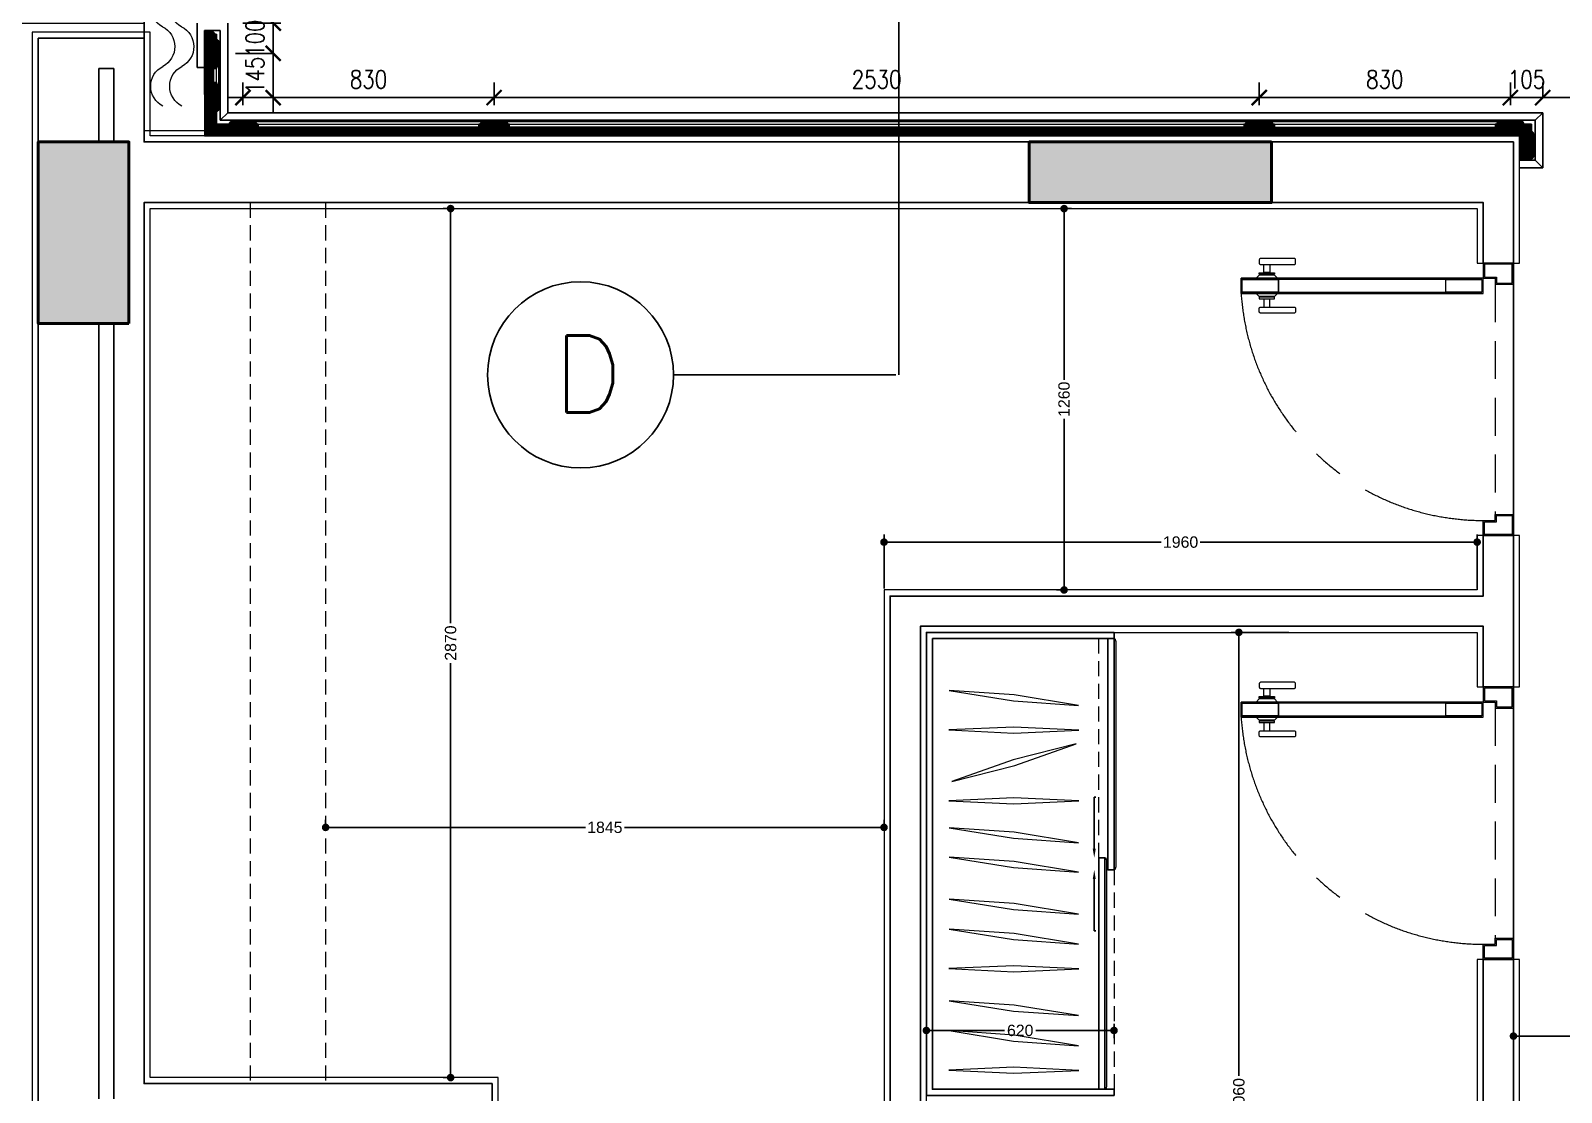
# Model space of a CAD drawing. Header units: inches. Extents: x -20583 to 399182, y -24453 to 525552.
# Drawn here: x 49514 to 54573, y 3211 to 6717 of the extents above; entities that cross this region are included whole.
import ezdxf
from ezdxf import colors
from ezdxf.entities.mleader import LeaderData, LeaderLine
from ezdxf.math import Vec2, Vec3

# ---------------------------------------------------------------- set-up
doc = ezdxf.new("R2010")
doc.units = ezdxf.units.IN
doc.header["$LTSCALE"] = 1000
doc.header["$MEASUREMENT"] = 0
doc.header["$PDMODE"] = 35
for name, pattern in [('ACAD_ISO04W100', [30, 24, -3, 0, -3]), ('CENTER', [2, 1.25, -0.25, 0.25, -0.25]), ('HIDDEN', [0.375, 0.25, -0.125]), ('HIDDEN2', [0.1875, 0.125, -0.0625])]:
    doc.linetypes.add(name, pattern=pattern)
for name, color, linetype in [('8', 8, 'Continuous'), ('A-DIM', 9, 'Continuous'), ('A-WALL', 7, 'Continuous'), ('Layer1', 1, 'Continuous'), ('WOOD 01', 34, 'Continuous')]:
    doc.layers.add(name, color=color, linetype=linetype)
for name, color, linetype, lineweight in [('A-DOOR', 134, 'Continuous', 18), ('A-WALL-TILE', 8, 'Continuous', 9), ('Built-in', 253, 'HIDDEN', 0), ('CQ Furniture', 190, 'Continuous', 0), ('Glass-Mirror', 4, 'Continuous', 0), ('Sanitaire', 253, 'Continuous', 0), ('Wood treillis', 111, 'Continuous', 0), ('WOOD-HID', 8, 'HIDDEN', 18), ('XREF-V2-GF_COLS$0$A-COLS', 5, 'Continuous', 40), ('XREF-V2-GF_COLS$0$A-COLS-PATT', 252, 'Continuous', 20)]:
    doc.layers.add(name, color=color, linetype=linetype, lineweight=lineweight)
doc.layers.add('Stone-GRG', color=7, linetype='Continuous', lineweight=0, true_color=0xfff2cc)
doc.styles.get("Standard").update_dxf_attribs({"font": 'arial.ttf'})
doc.styles.add('STYL-CONCEPT', font='romans.shx')
doc.styles.add('ZZ-Dim All', font='romans.shx', dxfattribs={"width": 0.8})
doc.dimstyles.new('chester 25', dxfattribs={"dimscale": 0.25, "dimtxt": 150, "dimasz": 100, "dimexe": 100, "dimexo": 20, "dimgap": 40, "dimtad": 0, "dimdec": 0, "dimzin": 0, "dimdsep": 46, "dimtxsty": 'Standard', "dimblk": 'DOT', "dimcen": 100, "dimclrd": 1, "dimclre": 1, "dimclrt": 3, "dimadec": 0, "dimazin": 0, "dimtfac": 1, "dimtdec": 0, "dimtofl": 0, "dimtmove": 0, "dimatfit": 3, "dimfxl": 1, "dimtolj": 1, "dimtzin": 0, "dimlwd": -1, "dimarcsym": 0})
doc.dimstyles.new('DIM-100', dxfattribs={"dimscale": 50, "dimtxt": 1.25, "dimasz": 1, "dimexe": 1, "dimexo": 1, "dimgap": 0.6, "dimtad": 1, "dimdec": 0, "dimrnd": 5, "dimdsep": 46, "dimtxsty": 'ZZ-Dim All', "dimblk1": 'ARCHTICK', "dimblk2": 'ARCHTICK', "dimsah": 1, "dimcen": 1, "dimdle": 1, "dimclrd": 256, "dimclre": 8, "dimclrt": 256, "dimazin": 2, "dimtfac": 1, "dimtdec": 0, "dimtix": 1, "dimtmove": 2, "dimatfit": 2, "dimfxl": 0.1, "dimtolj": 1, "dimtzin": 0, "dimlwd": -1, "dimlwe": -1, "dimarcsym": 0})
pattern_1 = [(45, (46791.7163, 0), (-1.76776695, 1.76776695), [])]

# ---------------------------------------------------------------- blocks, each defined once
blk = doc.blocks.new('*U120')
for p, q in [((350, 1000), (350, 200)), ((400, 1000), (350, 1000)), ((350, 1000), (400, 1000)), ((354, 996), (354, 204)), ((354, 996), (396, 996)), ((396, 204), (396, 996)), ((400, 200), (400, 1000)), ((400, 1000), (400, 1000)), ((354, 876), (396, 876)), ((350, 200), (400, 200))]:
    blk.add_line(p, q)
at = {"color": 253, "linetype": 'HIDDEN2'}
for p, q in [((380, 160), (-380, 160)), ((-380, 100), (380, 100))]:
    blk.add_line(p, q, dxfattribs=at)
at = {"flags": 128}
for points in [[(396, 876), (354, 876), (354, 996), (396, 996)], [(396, 204), (354, 204), (354, 324), (396, 324)]]:
    blk.add_lwpolyline(points, close=True, dxfattribs=at)
for points in [[(305, 936), (305, 824, -0.414214), (301, 820), (289, 820, -0.414214), (285, 824), (285, 936, -0.414214), (289, 940), (301, 940, -0.414214)], [(445, 936), (445, 824, 0.414214), (449, 820), (461, 820, 0.414214), (465, 824), (465, 936, 0.414214), (461, 940), (449, 940, 0.414214)]]:
    blk.add_lwpolyline(points, format="xyb", close=True)
for points in [[(330.7, 925), (305, 925), (305, 905), (330.7, 905)], [(337, 940), (332, 940), (332, 890), (337, 890)], [(350, 950), (350, 880), (340, 890), (340, 940)], [(400, 950), (400, 880), (410, 890), (410, 940)], [(413, 940), (418, 940), (418, 890), (413, 890)], [(419.3, 925), (445, 925), (445, 905), (419.3, 905)], [(-450, 200), (-400, 200), (-400, 160), (-380, 160), (-380, 100), (-450, 100)], [(-446, 196), (-404, 196), (-404, 156), (-384, 156), (-384, 104), (-446, 104)], [(450, 200), (400, 200), (400, 160), (380, 160), (380, 100), (450, 100)], [(446, 196), (404, 196), (404, 156), (384, 156), (384, 104), (446, 104)]]:
    blk.add_lwpolyline(points, close=True)
at = {"linetype": 'CENTER', "ltscale": 0.4}
blk.add_arc((402.3, 199.4), 802.3, 93.7386, 179.9566, dxfattribs=at)
blk = doc.blocks.new('_Dot')
at = {"color": 0, "linetype": 'ByBlock', "lineweight": -2}
blk.add_line((-0.5, 0), (-1, 0), dxfattribs=at)
at = {"color": 0, "linetype": 'ByBlock', "const_width": 0.5}
blk.add_lwpolyline([(-0.25, 0, 1), (0.25, 0, 1)], format="xyb", close=True, dxfattribs=at)
blk = doc.blocks.new('*D410')
at = {"layer": '8', "color": 1, "lineweight": -2, "transparency": 16777216}
for p, q in [((53672.5, 4729.9), (53482, 4729.9)), ((53672.5, 1669.5), (53482, 1669.5))]:
    blk.add_line(p, q, dxfattribs=at)
at = {"layer": '8', "color": 1, "transparency": 16777216}
for p, q in [((53507, 4704.9), (53507, 3265.6)), ((53507, 1694.5), (53507, 3133.8))]:
    blk.add_line(p, q, dxfattribs=at)
at = {"layer": 'Defpoints', "color": 0, "transparency": 16777216}
for p in [(53507, 4729.9), (53677.5, 4729.9, 0), (53677.5, 1669.5, 0)]:
    blk.add_point(p, dxfattribs=at)
at = {"layer": '8', "color": 1, "transparency": 16777216, "xscale": 25, "yscale": 25, "zscale": 25}
for p, rotation in [((53507, 4729.9), 90), ((53507, 1669.5), 270)]:
    blk.add_blockref('_Dot', p, dxfattribs=dict(at, rotation=rotation))
at = {"layer": '8', "color": 3, "transparency": 16777216, "insert": (53507, 3199.7), "char_height": 37.5, "attachment_point": 5, "rotation": 90}
blk.add_mtext('\\A1;3060', dxfattribs=at)
blk = doc.blocks.new('*D411')
at = {"layer": '8', "color": 1, "lineweight": -2, "transparency": 16777216}
for p, q in [((52934.4, 6129.5), (52954.4, 6129.5)), ((52924.4, 4869.9), (52904.4, 4869.9))]:
    blk.add_line(p, q, dxfattribs=at)
at = {"layer": '8', "color": 1, "transparency": 16777216}
for p, q in [((52929.4, 6104.5), (52929.4, 5563.9)), ((52929.4, 4894.9), (52929.4, 5435.5))]:
    blk.add_line(p, q, dxfattribs=at)
at = {"layer": 'Defpoints', "color": 0, "transparency": 16777216}
for p in [(52929.4, 6129.5, 0), (52929.4, 6129.5), (52929.4, 4869.9, 0)]:
    blk.add_point(p, dxfattribs=at)
at = {"layer": '8', "color": 1, "transparency": 16777216, "xscale": 25, "yscale": 25, "zscale": 25}
for p, rotation in [((52929.4, 6129.5), 90), ((52929.4, 4869.9), 270)]:
    blk.add_blockref('_Dot', p, dxfattribs=dict(at, rotation=rotation))
at = {"layer": '8', "color": 3, "transparency": 16777216, "insert": (52929.4, 5499.7), "char_height": 37.5, "attachment_point": 5, "rotation": 90}
blk.add_mtext('\\A1;1260', dxfattribs=at)
blk = doc.blocks.new('*D412')
at = {"layer": '8', "color": 1, "lineweight": -2, "transparency": 16777216}
for p, q in [((50489.3, 4090.8), (50489.3, 4110.8)), ((52334.4, 4090.8), (52334.4, 4110.8))]:
    blk.add_line(p, q, dxfattribs=at)
at = {"layer": '8', "color": 1, "transparency": 16777216}
for p, q in [((50514.3, 4085.8), (51347.5, 4085.8)), ((52309.4, 4085.8), (51476.3, 4085.8))]:
    blk.add_line(p, q, dxfattribs=at)
at = {"layer": 'Defpoints', "color": 0, "transparency": 16777216}
for p in [(50489.3, 4085.8, 0), (50489.3, 4085.8), (52334.4, 4085.8, 0)]:
    blk.add_point(p, dxfattribs=at)
at = {"layer": '8', "color": 1, "transparency": 16777216, "xscale": 25, "yscale": 25, "zscale": 25, "rotation": 180}
blk.add_blockref('_Dot', (50489.3, 4085.8), dxfattribs=at)
at = {"layer": '8', "color": 1, "transparency": 16777216, "xscale": 25, "yscale": 25, "zscale": 25}
blk.add_blockref('_Dot', (52334.4, 4085.8), dxfattribs=at)
at = {"layer": '8', "color": 3, "transparency": 16777216, "insert": (51411.9, 4085.8), "char_height": 37.5, "attachment_point": 5}
blk.add_mtext('\\A1;1845', dxfattribs=at)
blk = doc.blocks.new('*D413')
at = {"layer": '8', "color": 1, "lineweight": -2, "transparency": 16777216}
for p, q in [((50897.3, 6129.5), (50877.3, 6129.5)), ((50897.3, 3259.5), (50877.3, 3259.5))]:
    blk.add_line(p, q, dxfattribs=at)
at = {"layer": '8', "color": 1, "transparency": 16777216}
for p, q in [((50902.3, 6104.5), (50902.3, 4760.8)), ((50902.3, 3284.5), (50902.3, 4628.3))]:
    blk.add_line(p, q, dxfattribs=at)
at = {"layer": 'Defpoints', "color": 0, "transparency": 16777216}
for p in [(50902.3, 6129.5, 0), (50902.3, 6129.5), (50902.3, 3259.5, 0)]:
    blk.add_point(p, dxfattribs=at)
at = {"layer": '8', "color": 1, "transparency": 16777216, "xscale": 25, "yscale": 25, "zscale": 25}
for p, rotation in [((50902.3, 6129.5), 90), ((50902.3, 3259.5), 270)]:
    blk.add_blockref('_Dot', p, dxfattribs=dict(at, rotation=rotation))
at = {"layer": '8', "color": 3, "transparency": 16777216, "insert": (50902.3, 4694.5), "char_height": 37.5, "attachment_point": 5, "rotation": 90}
blk.add_mtext('\\A1;2870', dxfattribs=at)
blk = doc.blocks.new('*D414')
at = {"layer": '8', "color": 1, "lineweight": -2, "transparency": 16777216}
for p, q in [((52334.4, 4874.9), (52334.4, 5052.9)), ((54294.4, 4874.9), (54294.4, 5052.9))]:
    blk.add_line(p, q, dxfattribs=at)
at = {"layer": '8', "color": 1, "transparency": 16777216}
for p, q in [((52359.4, 5027.9), (53250.3, 5027.9)), ((54269.4, 5027.9), (53378.6, 5027.9))]:
    blk.add_line(p, q, dxfattribs=at)
at = {"layer": 'Defpoints', "color": 0, "transparency": 16777216}
for p in [(54294.4, 5027.9), (52334.4, 4869.9, 0), (54294.4, 4869.9, 0)]:
    blk.add_point(p, dxfattribs=at)
at = {"layer": '8', "color": 1, "transparency": 16777216, "xscale": 25, "yscale": 25, "zscale": 25, "rotation": 180}
blk.add_blockref('_Dot', (52334.4, 5027.9), dxfattribs=at)
at = {"layer": '8', "color": 1, "transparency": 16777216, "xscale": 25, "yscale": 25, "zscale": 25}
blk.add_blockref('_Dot', (54294.4, 5027.9), dxfattribs=at)
at = {"layer": '8', "color": 3, "transparency": 16777216, "insert": (53314.4, 5027.9), "char_height": 37.5, "attachment_point": 5}
blk.add_mtext('\\A1;1960', dxfattribs=at)
blk = doc.blocks.new('*D400')
at = {"layer": '8', "color": 1, "lineweight": -2, "transparency": 16777216}
for p, q in [((54414.4, 3401.3), (54414.4, 3421.4)), ((56414.3, 3401.4), (56414.3, 3421.4))]:
    blk.add_line(p, q, dxfattribs=at)
at = {"layer": '8', "color": 1, "transparency": 16777216}
for p, q in [((54439.4, 3396.4), (55348.1, 3396.4)), ((56389.3, 3396.4), (55480.6, 3396.4))]:
    blk.add_line(p, q, dxfattribs=at)
at = {"layer": 'Defpoints', "color": 0, "transparency": 16777216}
for p in [(54414.4, 3396.3, 0), (56414.3, 3396.4, 0), (56414.3, 3396.4)]:
    blk.add_point(p, dxfattribs=at)
at = {"layer": '8', "color": 1, "transparency": 16777216, "xscale": 25, "yscale": 25, "zscale": 25, "rotation": 180}
blk.add_blockref('_Dot', (54414.4, 3396.4), dxfattribs=at)
at = {"layer": '8', "color": 1, "transparency": 16777216, "xscale": 25, "yscale": 25, "zscale": 25}
blk.add_blockref('_Dot', (56414.3, 3396.4), dxfattribs=at)
at = {"layer": '8', "color": 3, "transparency": 16777216, "insert": (55414.4, 3396.4), "char_height": 37.5, "attachment_point": 5}
blk.add_mtext('\\A1;2000', dxfattribs=at)
blk = doc.blocks.new('*D416')
at = {"layer": '8', "color": 1, "lineweight": -2, "transparency": 16777216}
for p, q in [((52474.4, 3437.4), (52474.4, 3390.1)), ((53094.4, 3437.4), (53094.4, 3390.1))]:
    blk.add_line(p, q, dxfattribs=at)
at = {"layer": '8', "color": 1, "transparency": 16777216}
for p, q in [((52499.4, 3415.1), (52732.9, 3415.1)), ((53069.4, 3415.1), (52835.9, 3415.1))]:
    blk.add_line(p, q, dxfattribs=at)
at = {"layer": 'Defpoints', "color": 0, "transparency": 16777216}
for p in [(52474.4, 3442.4, 0), (53094.4, 3442.4, 0), (53094.4, 3415.1)]:
    blk.add_point(p, dxfattribs=at)
at = {"layer": '8', "color": 1, "transparency": 16777216, "xscale": 25, "yscale": 25, "zscale": 25, "rotation": 180}
blk.add_blockref('_Dot', (52474.4, 3415.1), dxfattribs=at)
at = {"layer": '8', "color": 1, "transparency": 16777216, "xscale": 25, "yscale": 25, "zscale": 25}
blk.add_blockref('_Dot', (53094.4, 3415.1), dxfattribs=at)
at = {"layer": '8', "color": 3, "transparency": 16777216, "insert": (52784.4, 3415.1), "char_height": 37.5, "attachment_point": 5}
blk.add_mtext('\\A1;620', dxfattribs=at)
blk = doc.blocks.new('A$Cb2b8bae5')
at = {"layer": 'Sanitaire', "color": 1}
for centre, start, end in [((9.1, 589.8), 296.5605, 62.8404), ((72, 589.8), 296.5605, 62.8404), ((74.8, 458.4), 116.5605, 242.8404), ((137.7, 458.4), 116.5605, 242.8404), ((7.8, 327.7), 296.5605, 62.8404), ((70.7, 327.7), 296.5605, 62.8404), ((73.4, 196.4), 116.5605, 242.8404), ((136.3, 196.4), 116.5605, 242.8404), ((6.4, 65.7), 296.5605, 62.8404), ((69.3, 65.7), 296.5605, 62.8404)]:
    blk.add_arc(centre, 73.4, start, end, dxfattribs=at)
blk = doc.blocks.new('A$Caa2408ac')
at = {"layer": 'Wood treillis', "color": 0, "lineweight": -2}
for p, q in [((87.5, 163.6), (12.5, 163.6)), ((12.5, 163.6), (12.5, 158.6)), ((87.5, 158.6), (87.5, 163.6)), ((5, 151.1), (0, 151.1)), ((0, 151.1), (0, 141.1)), ((0, 141.1), (40, 141.1)), ((40, 141.1), (40, 111.9)), ((40, 111.9), (80.1, 111.9)), ((80.1, 71.8), (80.1, 111.9)), ((100, 151.1), (95, 151.1)), ((119.3, 151.1), (100, 151.1)), ((100, 151.1), (100, 151.1)), ((119.3, 151.1), (119.3, 131.8)), ((119.3, 131.8), (119.3, 131.8)), ((119.3, 131.8), (119.3, 126.8)), ((126.8, 119.3), (131.8, 119.3)), ((131.8, 119.3), (131.8, 44.3)), ((109.3, 71.8), (80.1, 71.8)), ((109.3, 31.8), (109.3, 71.8)), ((119.3, 31.8), (109.3, 31.8)), ((119.3, 36.8), (119.3, 31.8)), ((131.8, 44.3), (126.8, 44.3))]:
    blk.add_line(p, q, dxfattribs=at)
for centre, start, end in [((12.5, 151.1), 90, 180), ((87.5, 151.1), 360, 90), ((119.3, 119.3), 360, 90), ((119.3, 44.3), 270, 0)]:
    blk.add_arc(centre, 7.5, start, end, dxfattribs=at)
blk = doc.blocks.new('_ARCHTICK')
at = {"color": 0, "linetype": 'ByBlock', "const_width": 0.15}
blk.add_lwpolyline([(-0.5, -0.5), (0.5, 0.5)], dxfattribs=at)
blk = doc.blocks.new('*D434')
at = {"layer": 'A-DIM', "color": 8, "linetype": 'HIDDEN2', "transparency": 16777216}
for p, q in [((54511.1, 6496.2), (54511.1, 6546.1)), ((56317.7, 6496.2), (56317.7, 6546.1))]:
    blk.add_line(p, q, dxfattribs=at)
at = {"layer": 'A-DIM', "transparency": 16777216}
blk.add_line((56367.7, 6496.1), (54461.1, 6496.1), dxfattribs=at)
at = {"layer": 'Defpoints', "color": 0, "transparency": 16777216}
for p in [(54511.1, 6496.1), (54511.1, 6446.2), (56317.7, 6446.2)]:
    blk.add_point(p, dxfattribs=at)
at = {"layer": 'A-DIM', "transparency": 16777216, "xscale": 50, "yscale": 50, "zscale": 50, "rotation": 180}
blk.add_blockref('_ARCHTICK', (54511.1, 6496.1), dxfattribs=at)
at = {"layer": 'A-DIM', "transparency": 16777216, "xscale": 50, "yscale": 50, "zscale": 50}
blk.add_blockref('_ARCHTICK', (56317.7, 6496.1), dxfattribs=at)
at = {"layer": 'A-DIM', "color": 3, "transparency": 16777216, "insert": (55414.4, 6556.1), "char_height": 60, "attachment_point": 5, "style": 'ZZ-Dim All'}
blk.add_mtext('\\A1;1805', dxfattribs=at)
blk = doc.blocks.new('*D435')
at = {"layer": 'A-DIM', "color": 8, "linetype": 'HIDDEN2', "transparency": 16777216}
for p, q in [((54404.2, 6471.2), (54404.2, 6546.1)), ((54511.1, 6496.2), (54511.1, 6546.1))]:
    blk.add_line(p, q, dxfattribs=at)
at = {"layer": 'A-DIM', "transparency": 16777216}
for p, q in [((54404.2, 6496.1), (54354.2, 6496.1)), ((54511.1, 6496.1), (54404.2, 6496.1)), ((54511.1, 6496.1), (54561.1, 6496.1))]:
    blk.add_line(p, q, dxfattribs=at)
at = {"layer": 'Defpoints', "color": 0, "transparency": 16777216}
for p in [(54404.2, 6496.1), (54511.1, 6446.2), (54404.2, 6421.2)]:
    blk.add_point(p, dxfattribs=at)
at = {"layer": 'A-DIM', "transparency": 16777216, "xscale": 50, "yscale": 50, "zscale": 50}
blk.add_blockref('_ARCHTICK', (54404.2, 6496.1), dxfattribs=at)
at = {"layer": 'A-DIM', "transparency": 16777216, "xscale": 50, "yscale": 50, "zscale": 50, "rotation": 180}
blk.add_blockref('_ARCHTICK', (54511.1, 6496.1), dxfattribs=at)
at = {"layer": 'A-DIM', "color": 3, "transparency": 16777216, "insert": (54457.7, 6556.1), "char_height": 60, "attachment_point": 5, "style": 'ZZ-Dim All'}
blk.add_mtext('\\A1;105', dxfattribs=at)
blk = doc.blocks.new('*D436')
at = {"layer": 'A-DIM', "color": 8, "linetype": 'HIDDEN2', "transparency": 16777216}
for p, q in [((53574.2, 6471.2), (53574.2, 6546.1)), ((54404.2, 6471.2), (54404.2, 6546.1))]:
    blk.add_line(p, q, dxfattribs=at)
at = {"layer": 'A-DIM', "transparency": 16777216}
blk.add_line((54454.2, 6496.1), (53524.2, 6496.1), dxfattribs=at)
at = {"layer": 'Defpoints', "color": 0, "transparency": 16777216}
for p in [(53574.2, 6496.1), (53574.2, 6421.2, 0), (54404.2, 6421.2)]:
    blk.add_point(p, dxfattribs=at)
at = {"layer": 'A-DIM', "transparency": 16777216, "xscale": 50, "yscale": 50, "zscale": 50, "rotation": 180}
blk.add_blockref('_ARCHTICK', (53574.2, 6496.1), dxfattribs=at)
at = {"layer": 'A-DIM', "transparency": 16777216, "xscale": 50, "yscale": 50, "zscale": 50}
blk.add_blockref('_ARCHTICK', (54404.2, 6496.1), dxfattribs=at)
at = {"layer": 'A-DIM', "color": 3, "transparency": 16777216, "insert": (53989.2, 6556.1), "char_height": 60, "attachment_point": 5, "style": 'ZZ-Dim All'}
blk.add_mtext('\\A1;830', dxfattribs=at)
blk = doc.blocks.new('*D437')
at = {"layer": 'A-DIM', "color": 8, "linetype": 'HIDDEN2', "transparency": 16777216}
for p, q in [((51045.9, 6471.2), (51045.9, 6546.1)), ((53574.2, 6471.2), (53574.2, 6546.1))]:
    blk.add_line(p, q, dxfattribs=at)
at = {"layer": 'A-DIM', "transparency": 16777216}
blk.add_line((53624.2, 6496.1), (50995.9, 6496.1), dxfattribs=at)
at = {"layer": 'Defpoints', "color": 0, "transparency": 16777216}
for p in [(51045.9, 6496.1), (51045.9, 6421.2), (53574.2, 6421.2, 0)]:
    blk.add_point(p, dxfattribs=at)
at = {"layer": 'A-DIM', "transparency": 16777216, "xscale": 50, "yscale": 50, "zscale": 50, "rotation": 180}
blk.add_blockref('_ARCHTICK', (51045.9, 6496.1), dxfattribs=at)
at = {"layer": 'A-DIM', "transparency": 16777216, "xscale": 50, "yscale": 50, "zscale": 50}
blk.add_blockref('_ARCHTICK', (53574.2, 6496.1), dxfattribs=at)
at = {"layer": 'A-DIM', "color": 3, "transparency": 16777216, "insert": (52310.1, 6556.1), "char_height": 60, "attachment_point": 5, "style": 'ZZ-Dim All'}
blk.add_mtext('\\A1;2530', dxfattribs=at)
blk = doc.blocks.new('*D438')
at = {"layer": 'A-DIM', "color": 8, "linetype": 'HIDDEN2', "transparency": 16777216}
for p, q in [((50215.9, 6471.2), (50215.9, 6546.1)), ((51045.9, 6471.2), (51045.9, 6546.1))]:
    blk.add_line(p, q, dxfattribs=at)
at = {"layer": 'A-DIM', "transparency": 16777216}
blk.add_line((51095.9, 6496.1), (50165.9, 6496.1), dxfattribs=at)
at = {"layer": 'Defpoints', "color": 0, "transparency": 16777216}
for p in [(50215.9, 6496.1), (50215.9, 6421.2), (51045.9, 6421.2)]:
    blk.add_point(p, dxfattribs=at)
at = {"layer": 'A-DIM', "transparency": 16777216, "xscale": 50, "yscale": 50, "zscale": 50, "rotation": 180}
blk.add_blockref('_ARCHTICK', (50215.9, 6496.1), dxfattribs=at)
at = {"layer": 'A-DIM', "transparency": 16777216, "xscale": 50, "yscale": 50, "zscale": 50}
blk.add_blockref('_ARCHTICK', (51045.9, 6496.1), dxfattribs=at)
at = {"layer": 'A-DIM', "color": 3, "transparency": 16777216, "insert": (50630.9, 6556.1), "char_height": 60, "attachment_point": 5, "style": 'ZZ-Dim All'}
blk.add_mtext('\\A1;830', dxfattribs=at)
blk = doc.blocks.new('*D439')
at = {"layer": 'A-DIM', "transparency": 16777216}
for p, q in [((50315.9, 6642.3), (50315.9, 6692.3)), ((50315.9, 6496), (50315.9, 6642.3)), ((50315.9, 6496), (50315.9, 6446))]:
    blk.add_line(p, q, dxfattribs=at)
at = {"layer": 'A-DIM', "color": 8, "linetype": 'HIDDEN2', "transparency": 16777216}
for p, q in [((50191.1, 6642.3), (50365.9, 6642.3)), ((50191.1, 6496), (50365.9, 6496))]:
    blk.add_line(p, q, dxfattribs=at)
at = {"layer": 'Defpoints', "color": 0, "transparency": 16777216}
for p in [(50141.1, 6642.3, 0), (50315.9, 6642.3), (50141.1, 6496, 0)]:
    blk.add_point(p, dxfattribs=at)
at = {"layer": 'A-DIM', "transparency": 16777216, "xscale": 50, "yscale": 50, "zscale": 50}
for p, rotation in [((50315.9, 6642.3), 270), ((50315.9, 6496), 90)]:
    blk.add_blockref('_ARCHTICK', p, dxfattribs=dict(at, rotation=rotation))
at = {"layer": 'A-DIM', "color": 3, "transparency": 16777216, "insert": (50255.9, 6569.2), "char_height": 60, "attachment_point": 5, "rotation": 90, "style": 'ZZ-Dim All'}
blk.add_mtext('\\A1;145', dxfattribs=at)
blk = doc.blocks.new('*D440')
at = {"layer": 'A-DIM', "transparency": 16777216}
for p, q in [((50315.9, 6742.3), (50315.9, 6792.3)), ((50315.9, 6642.3), (50315.9, 6742.3)), ((50315.9, 6642.3), (50315.9, 6592.3))]:
    blk.add_line(p, q, dxfattribs=at)
at = {"layer": 'A-DIM', "color": 8, "linetype": 'HIDDEN2', "transparency": 16777216}
for p, q in [((50216.1, 6742.3), (50365.9, 6742.3)), ((50191.1, 6642.3), (50365.9, 6642.3))]:
    blk.add_line(p, q, dxfattribs=at)
at = {"layer": 'Defpoints', "color": 0, "transparency": 16777216}
for p in [(50166.1, 6742.3), (50315.9, 6742.3), (50141.1, 6642.3, 0)]:
    blk.add_point(p, dxfattribs=at)
at = {"layer": 'A-DIM', "transparency": 16777216, "xscale": 50, "yscale": 50, "zscale": 50}
for p, rotation in [((50315.9, 6742.3), 270), ((50315.9, 6642.3), 90)]:
    blk.add_blockref('_ARCHTICK', p, dxfattribs=dict(at, rotation=rotation))
at = {"layer": 'A-DIM', "color": 3, "transparency": 16777216, "insert": (50255.9, 6692.3), "char_height": 60, "attachment_point": 5, "rotation": 90, "style": 'ZZ-Dim All'}
blk.add_mtext('\\A1;100', dxfattribs=at)
blk = doc.blocks.new('*D441')
at = {"layer": 'A-DIM', "transparency": 16777216}
blk.add_line((50315.9, 6692.3), (50315.9, 8891.7), dxfattribs=at)
at = {"layer": 'A-DIM', "color": 8, "linetype": 'HIDDEN2', "transparency": 16777216}
for p, q in [((50216.1, 8841.7), (50365.9, 8841.7)), ((50216.1, 6742.3), (50365.9, 6742.3))]:
    blk.add_line(p, q, dxfattribs=at)
at = {"layer": 'Defpoints', "color": 0, "transparency": 16777216}
for p in [(50166.1, 8841.7), (50315.9, 8841.7), (50166.1, 6742.3)]:
    blk.add_point(p, dxfattribs=at)
at = {"layer": 'A-DIM', "transparency": 16777216, "xscale": 50, "yscale": 50, "zscale": 50}
for p, rotation in [((50315.9, 8841.7), 90), ((50315.9, 6742.3), 270)]:
    blk.add_blockref('_ARCHTICK', p, dxfattribs=dict(at, rotation=rotation))
at = {"layer": 'A-DIM', "color": 3, "transparency": 16777216, "insert": (50255.9, 7792), "char_height": 60, "attachment_point": 5, "rotation": 90, "style": 'ZZ-Dim All'}
blk.add_mtext('\\A1;2100', dxfattribs=at)

msp = doc.modelspace()

# ---------------------------------------------------------------- hatches: boundary and pattern name
at = {"layer": 'Stone-GRG'}
h = msp.add_hatch(dxfattribs=at)
h.set_pattern_fill('ANSI31', color=253, scale=20)
h.set_pattern_definition(pattern_1)
h.paths.add_polyline_path([(50141.1, 6679.8), (50136.1, 6679.8, 0.414214), (50128.6, 6687.3), (50128.6, 6692.3), (50128.6, 6704.8), (50123.6, 6704.8, 0.414214), (50116.1, 6712.3), (50116.1, 6717.3), (50089.3, 6717.3), (50089.3, 6636), (50118.6, 6636), (50118.6, 6592.3), (50128.6, 6592.3), (50128.6, 6597.3, 0.414214), (50136.1, 6604.8), (50141.1, 6604.8)])
h.paths.add_polyline_path([(50118.6, 6592.3), (50118.6, 6592.3), (50118.6, 6636), (50089.3, 6636), (50089.3, 6506), (50118.6, 6506)])
h.paths.add_polyline_path([(50128.6, 6446), (50128.6, 6451, 0.414214), (50136.1, 6458.5), (50141.1, 6458.5), (50141.1, 6533.5), (50136.1, 6533.5, 0.414214), (50128.6, 6541), (50128.6, 6546), (50118.6, 6546), (50118.6, 6506), (50089.3, 6506), (50089.4, 6369.5), (50225.9, 6369.5), (50225.9, 6398.7), (50265.9, 6398.7), (50265.9, 6408.7), (50260.9, 6408.7, 0.414214), (50253.4, 6416.2), (50253.4, 6421.2), (50178.4, 6421.2), (50178.4, 6416.2, 0.414214), (50170.9, 6408.7), (50165.9, 6408.7), (50128.6, 6408.7)])
h.paths.add_polyline_path([(51035.9, 6398.7), (50995.9, 6398.7), (50265.9, 6398.7), (50265.9, 6398.7), (50225.9, 6398.7), (50225.9, 6369.5), (51035.9, 6369.5)])
h.paths.add_polyline_path([(51083.4, 6416.2), (51083.4, 6421.2), (51008.4, 6421.2), (51008.4, 6416.2, 0.414214), (51000.9, 6408.7), (50995.9, 6408.7), (50995.9, 6398.7), (51035.9, 6398.7), (51035.9, 6369.5), (51055.9, 6369.5), (51055.9, 6398.7), (51095.9, 6398.7), (51095.9, 6408.7), (51090.9, 6408.7, 0.414214)])
h.paths.add_polyline_path([(53524.2, 6398.7), (51095.9, 6398.7), (51095.9, 6398.7), (51055.9, 6398.7), (51055.9, 6369.5), (53564.2, 6369.5), (53564.2, 6398.7)], flags=16)
h.paths.add_polyline_path([(53611.7, 6416.2), (53611.7, 6421.2), (53574.2, 6421.2), (51008.4, 6421.2), (51008.4, 6416.2, 0.414214), (51000.9, 6408.7), (50995.9, 6408.7), (50995.9, 6398.7), (51035.9, 6398.7), (51035.9, 6369.5), (53584.2, 6369.5), (53584.2, 6398.7), (53624.2, 6398.7), (53624.2, 6408.7), (53619.2, 6408.7, 0.414214)])
h.paths.add_polyline_path([(53564.2, 6398.7), (53564.2, 6369.5), (51055.9, 6369.5), (51055.9, 6398.7)], flags=16)
h.paths.add_polyline_path([(54394.2, 6398.7), (54354.2, 6398.7), (53584.2, 6398.7), (53584.2, 6369.5), (54394.2, 6369.5)])
h.paths.add_polyline_path([(53536.7, 6416.2), (53536.7, 6421.2), (51083.4, 6421.2), (51083.4, 6416.2, -0.414214), (51090.9, 6408.7), (51095.9, 6408.7), (51095.9, 6398.7), (53524.2, 6398.7), (53524.2, 6408.7), (53529.2, 6408.7, -0.414214)])
h.paths.add_polyline_path([(54473.6, 6408.7), (54454.2, 6408.7), (54449.2, 6408.7, 0.414214), (54441.7, 6416.2), (54441.7, 6421.2), (54366.7, 6421.2), (54366.7, 6416.2, 0.414214), (54359.2, 6408.7), (54354.2, 6408.7), (54354.2, 6398.7), (54394.2, 6398.7), (54394.2, 6369.5), (54434.3, 6369.5), (54434.3, 6349.5), (54486.1, 6349.5), (54486.1, 6376.9), (54481.1, 6376.9, 0.414214), (54473.6, 6384.4), (54473.6, 6389.4)])
h.paths.add_polyline_path([(54486.1, 6349.5), (54434.3, 6349.5), (54434.3, 6329.4), (54463.6, 6329.4), (54463.6, 6289.4), (54473.6, 6289.4), (54473.6, 6294.4, 0.414214), (54481.1, 6301.9), (54486.1, 6301.9)])
h = msp.add_hatch(dxfattribs=at)
h.set_pattern_fill('ANSI31', color=253, scale=20)
h.set_pattern_definition(pattern_1)
h.paths.add_polyline_path([(51083.4, 6416.2), (51083.4, 6421.2), (51008.4, 6421.2), (51008.4, 6416.2, 0.414214), (51000.9, 6408.7), (50995.9, 6408.7), (50995.9, 6398.7), (51035.9, 6398.7), (51035.9, 6369.5), (51055.9, 6369.5), (51055.9, 6398.7), (51095.9, 6398.7), (51095.9, 6408.7), (51090.9, 6408.7, 0.414214)])
h = msp.add_hatch(dxfattribs=at)
h.set_pattern_fill('ANSI31', color=253, scale=20)
h.paths.add_polyline_path([(54434.4, 6329.4), (54463.6, 6329.4), (54463.6, 6289.4), (54434.4, 6289.4)])
at = {"layer": 'XREF-V2-GF_COLS$0$A-COLS-PATT'}
for points in [[(49839.3, 5749.5), (49539.3, 5749.5), (49539.3, 6349.5), (49839.3, 6349.5)], [(53614.3, 6349.5), (53614.3, 6149.5), (52814.3, 6149.5), (52814.3, 6349.5)]]:
    msp.add_hatch(color=256, dxfattribs=at).paths.add_polyline_path(points)

# ---------------------------------------------------------------- linework, layer by layer
at = {"layer": '8'}
for p, q in [((50166.1, 6742.3, 0), (50166.1, 6446.2, 0)), ((50089.3, 6717.3, 0), (50141.1, 6717.3, 0)), ((50141.1, 6717.3, 0), (50141.1, 6421.2, 0)), ((50141, 6421.2, 0), (50166, 6446.2, 0)), ((54511.1, 6446.2, 0), (50166.1, 6446.2, 0)), ((54486.1, 6421.2, 0), (54511.1, 6446.2, 0)), ((54511.1, 6446.2, 0), (54511.1, 6264.4, 0)), ((54486.1, 6421.2, 0), (50141.1, 6421.2, 0)), ((54486.1, 6289.4, 0), (54486.1, 6421.2, 0)), ((54434.4, 6289.4, 0), (54486.1, 6289.4, 0)), ((54486.1, 6289.4, 0), (54511.1, 6264.4, 0)), ((54511.1, 6264.4, 0), (54434.4, 6264.4, 0))]:
    msp.add_line(p, q, dxfattribs=at)
at = {"layer": '8', "color": 1}
msp.add_line((52494.5, 6149.5, 0), (52494.6, 6149.5, 0), dxfattribs=at)
at = {"layer": '8', "color": 1, "elevation": 0}
for points in [[(57289.4, 1649.5), (54414.4, 1649.6), (54414.4, 6349.5), (49889.3, 6349.5), (49889.3, 12344.5), (59789.3, 12344.5), (59789.3, 6349.5), (56414.3, 6349.5), (56414.3, 3040.9), (57289.4, 3040.9), (57289.4, 1649.5)], [(54434.3, 6369.5), (50089.3, 6369.5)]]:
    msp.add_lwpolyline(points, dxfattribs=at)
at = {"layer": '8', "elevation": 0}
for points in [[(50064.3, 6742.3), (50064.3, 6595)], [(50064.3, 6595), (50089.3, 6595)]]:
    msp.add_lwpolyline(points, dxfattribs=at)
at = {"layer": 'A-WALL', "color": 1}
for p, q in [((49739.3, 6349.5, 0), (49739.3, 6592, 0)), ((49739.3, 6592, 0), (49789.3, 6592, 0)), ((49789.3, 6349.5, 0), (49789.3, 6592, 0)), ((49739.3, 5749.5, 0), (49739.4, 3189.5, 0)), ((49789.3, 5749.5, 0), (49789.4, 3189.5, 0))]:
    msp.add_line(p, q, dxfattribs=at)
at = {"layer": 'A-WALL'}
for p, q in [((49889.3, 6149.5, 0), (52814.3, 6150, 0)), ((49889.3, 6149.5, 0), (49889.4, 3239.5, 0)), ((49889.4, 3239.5, 0), (51039.4, 3239.5, 0)), ((51039.4, 1649.5, 0), (51039.4, 3239.5, 0)), ((51039.4, 3239.5, 0), (51039.4, 3239.5, 0))]:
    msp.add_line(p, q, dxfattribs=at)
at = {"layer": 'A-WALL', "elevation": 0}
for points in [[(54414.4, 5049.5), (54314.4, 5049.5), (54314.4, 4849.9), (52354.4, 4849.9), (52354.4, 1649.5), (51039.4, 1649.5), (51039.4, 3239.5), (49889.4, 3239.5), (49889.3, 6149.5), (54314.3, 6149.5), (54314.4, 5949.5), (54414.4, 5949.5), (54414.3, 6149.5), (54414.3, 6149.5), (54414.3, 6349.5), (50889.3, 6349.5), (49889.3, 6349.5), (49889.3, 6692), (49539.3, 6692), (49539.3, 5749.5), (49539.4, 2889.5), (50689.4, 2889.5), (50689.4, 1799.5), (49052.2, 1799.5)], [(48898.9, 1151.2), (49197.1, 1449.5), (54514.4, 1449.5), (54514.4, 1649.5), (54414.4, 1649.5), (54414.4, 3649.9), (54314.4, 3649.9), (54314.4, 1649.5), (52454.4, 1649.5), (52454.4, 4749.9), (54314.3, 4749.9), (54314.3, 4549.9), (54414.3, 4549.9), (54414.3, 4549.9), (54414.4, 5049.5), (54414.4, 5049.5)]]:
    msp.add_lwpolyline(points, dxfattribs=at)
at = {"layer": 'A-WALL-TILE', "elevation": 0}
msp.add_lwpolyline([(48290.8, 1151.2), (49019, 1879.5), (50609.4, 1879.5), (50609.4, 2814.5), (50049.4, 2814.5), (50049.4, 2749.5), (49399.4, 2749.5), (49399.4, 3399.5), (49459.4, 3399.5), (49459.3, 6742), (49889.3, 6742), (49889.3, 6692)], dxfattribs=at)
at = {"layer": 'A-WALL-TILE', "lineweight": 0, "elevation": 0}
for points in [[(51059.4, 1669.5), (51059.4, 3259.5), (49909.4, 3259.5), (49909.3, 6129.5), (54294.3, 6129.5), (54294.4, 5949.5), (54434.4, 5949.5), (54434.3, 6147.2), (54434.3, 6369.5), (50889.3, 6369.5), (49909.3, 6369.5), (49909.3, 6712), (49519.3, 6712), (49519.3, 5749.5), (49519.4, 2869.5)], [(52474.4, 1669.5), (52474.4, 4729.9), (54294.3, 4729.9), (54294.4, 4549.9), (54434.4, 4549.9), (54434.4, 5049.5), (54294.4, 5049.5), (54294.4, 4869.9), (52334.4, 4869.9), (52334.4, 1669.5)], [(54434.4, 1669.5), (54434.4, 3649.9), (54294.4, 3649.9), (54294.4, 1669.5)]]:
    msp.add_lwpolyline(points, dxfattribs=at)
at = {"layer": 'Built-in', "linetype": 'HIDDEN2', "ltscale": 0.4, "elevation": 0}
for points in [[(49889.3, 6149.5), (50489.3, 6149.5), (50489.3, 3239.5), (49889.3, 3239.5)], [(49889.3, 6149.5), (50239.3, 6149.5), (50239.3, 3239.5), (49889.3, 3239.5)]]:
    msp.add_lwpolyline(points, close=True, dxfattribs=at)
msp.add_lwpolyline([(49889.4, 3239.5), (49889.4, 3239.5)], dxfattribs=at)
at = {"layer": 'CQ Furniture', "lineweight": 0, "elevation": 0}
for points in [[(52549.8, 4538), (52762, 4503.3), (52976.7, 4488.4), (52764.5, 4523.1), (52549.8, 4538)], [(52548.6, 4407.9), (52763.4, 4397.2), (52978.4, 4406.5), (52763.6, 4417.2), (52548.6, 4407.9)], [(52558.1, 4237.6), (52766.7, 4289.9), (52969.7, 4361.3), (52761.1, 4309.1), (52558.1, 4237.6)], [(52548.6, 4173.8), (52763.4, 4163.8), (52978.4, 4173.9), (52763.6, 4183.8), (52548.6, 4173.8)], [(52549.8, 4084.8), (52762, 4050.1), (52976.7, 4035.3), (52764.5, 4070), (52549.8, 4084.8)], [(52549.8, 3987.6), (52762, 3952.9), (52976.7, 3938.1), (52764.5, 3972.8), (52549.8, 3987.6)], [(52549.8, 3849), (52762, 3814.3), (52976.7, 3799.4), (52764.5, 3834.1), (52549.8, 3849)], [(52549.8, 3749.9), (52762, 3715.2), (52976.7, 3700.4), (52764.5, 3735.1), (52549.8, 3749.9)], [(52548.6, 3619.8), (52763.4, 3609.1), (52978.4, 3618.4), (52763.6, 3629.1), (52548.6, 3619.8)], [(52549.8, 3513.5), (52762, 3478.8), (52976.7, 3464), (52764.5, 3498.7), (52549.8, 3513.5)], [(52549.8, 3414.5), (52762, 3379.8), (52976.7, 3364.9), (52764.5, 3399.6), (52549.8, 3414.5)], [(52548.6, 3284.4), (52763.4, 3273.7), (52978.4, 3283), (52763.6, 3293.7), (52548.6, 3284.4)]]:
    msp.add_lwpolyline(points, dxfattribs=at)
at = {"layer": 'Glass-Mirror', "lineweight": 0, "elevation": 0}
for points in [[(53100.4, 4699.9), (53100.4, 3955.3), (53097.4, 3945.3), (53094.4, 3945.3), (53094.4, 4709.9), (53097.4, 4709.9)], [(53069.9, 3975.3), (53069.9, 3230.7), (53066.9, 3220.7), (53063.9, 3220.7), (53063.9, 3985.3), (53066.9, 3985.3)]]:
    msp.add_lwpolyline(points, close=True, dxfattribs=at)
at = {"layer": 'Layer1', "linetype": 'ACAD_ISO04W100', "ltscale": 10}
for p, q in [((52383.5, 5580.4), (52383.5, 13462.6)), ((51638.9, 5580.4), (52373.9, 5580.4))]:
    msp.add_line(p, q, dxfattribs=at)
at = {"layer": 'Layer1'}
msp.add_circle((51331.6, 5580.4), 307.3, dxfattribs=at)
at = {"layer": 'Sanitaire', "color": 1}
msp.add_line((49889.3, 6387.3, 0), (50089.3, 6387.3, 0), dxfattribs=at)
at = {"layer": 'WOOD 01', "elevation": 0}
msp.add_lwpolyline([(52494.4, 4709.9), (53094.4, 4709.9), (53094.4, 4729.9), (52474.4, 4729.9), (52474.4, 3200.7), (53094.4, 3200.7), (53094.4, 3220.7), (52494.4, 3220.7), (52494.4, 4709.9)], dxfattribs=at)
for points in [[(53094.4, 4709.9), (53074.4, 4709.9), (53074.4, 3945.3), (53094.4, 3945.3)], [(53063.9, 3985.3), (53043.9, 3985.3), (53043.9, 3220.7), (53063.9, 3220.7)]]:
    msp.add_lwpolyline(points, close=True, dxfattribs=at)
at = {"layer": 'Wood treillis', "color": 0}
for p, q in [((50128.6, 6541, 0), (50128.6, 6597.3, 0)), ((50136.1, 6533.5, 0), (50136.1, 6604.8, 0)), ((50089.3, 6506, 0), (50089.4, 6369.5, 0)), ((51008.4, 6416.2, 0), (50253.4, 6416.2, 0)), ((50260.9, 6408.7, 0), (51000.9, 6408.7, 0)), ((53536.7, 6416.2, 0), (51083.4, 6416.2, 0)), ((51090.9, 6408.7, 0), (53529.2, 6408.7, 0)), ((54366.7, 6416.2, 0), (53611.7, 6416.2, 0)), ((53619.2, 6408.7, 0), (54359.2, 6408.7, 0)), ((50089.4, 6369.5, 0), (50225.9, 6369.5, 0))]:
    msp.add_line(p, q, dxfattribs=at)
at = {"layer": 'Wood treillis', "color": 0, "lineweight": -2, "elevation": 0}
msp.add_lwpolyline([(50089.3, 6636), (50118.6, 6636), (50118.6, 6592.3), (50128.6, 6592.3), (50128.6, 6597.3, 0.414214), (50136.1, 6604.8), (50141.1, 6604.8), (50141.1, 6679.8), (50136.1, 6679.8, 0.414214), (50128.6, 6687.3), (50128.6, 6692.3), (50128.6, 6692.3), (50128.6, 6704.8), (50123.6, 6704.8, 0.414214), (50116.1, 6712.3), (50116.1, 6717.3), (50089.3, 6717.3)], format="xyb", close=True, dxfattribs=at)
at = {"layer": 'Wood treillis', "color": 0, "elevation": 0}
for points in [[(50089.3, 6636), (50118.6, 6636), (50118.6, 6506), (50089.3, 6506)], [(50225.9, 6369.5), (51035.9, 6369.5), (51035.9, 6398.7), (50225.9, 6398.7)], [(51055.9, 6369.5), (53564.2, 6369.5), (53564.2, 6398.7), (51055.9, 6398.7)], [(54394.2, 6369.5), (53584.2, 6369.5), (53584.2, 6398.7), (54394.2, 6398.7)]]:
    msp.add_lwpolyline(points, close=True, dxfattribs=at)
at = {"layer": 'Wood treillis', "color": 0, "lineweight": -2, "elevation": 0}
for points in [[(50089.3, 6506), (50118.6, 6506), (50118.6, 6546), (50128.6, 6546), (50128.6, 6541, -0.414214), (50136.1, 6533.5), (50141.1, 6533.5), (50141.1, 6458.5), (50136.1, 6458.5, -0.414214), (50128.6, 6451), (50128.6, 6446), (50128.6, 6446), (50128.6, 6408.7), (50165.9, 6408.7), (50165.9, 6408.7), (50170.9, 6408.7, -0.414214), (50178.4, 6416.2), (50178.4, 6421.2), (50253.4, 6421.2), (50253.4, 6416.2, -0.414214), (50260.9, 6408.7), (50265.9, 6408.7), (50265.9, 6398.7), (50225.9, 6398.7), (50225.9, 6369.5)], [(51045.9, 6421.2), (51008.4, 6421.2), (51008.4, 6416.2, 0.414214), (51000.9, 6408.7), (50995.9, 6408.7), (50995.9, 6398.7), (51035.9, 6398.7), (51035.9, 6369.5), (51045.9, 6369.5)], [(51045.9, 6421.2), (51083.4, 6421.2), (51083.4, 6416.2, -0.414214), (51090.9, 6408.7), (51095.9, 6408.7), (51095.9, 6398.7), (51055.9, 6398.7), (51055.9, 6369.5), (51045.9, 6369.5)], [(53574.2, 6421.2), (53536.7, 6421.2), (53536.7, 6416.2, 0.414214), (53529.2, 6408.7), (53524.2, 6408.7), (53524.2, 6398.7), (53564.2, 6398.7), (53564.2, 6369.5), (53574.2, 6369.5)], [(53574.2, 6421.2), (53611.7, 6421.2), (53611.7, 6416.2, -0.414214), (53619.2, 6408.7), (53624.2, 6408.7), (53624.2, 6398.7), (53584.2, 6398.7), (53584.2, 6369.5), (53574.2, 6369.5)]]:
    msp.add_lwpolyline(points, format="xyb", dxfattribs=at)
at = {"layer": 'WOOD-HID', "linetype": 'HIDDEN2', "ltscale": 0.4}
for p, q in [((53043.9, 3985.3, 0), (53043.9, 4709.9, 0)), ((53094.4, 3945.3, 0), (53094.4, 3220.7, 0))]:
    msp.add_line(p, q, dxfattribs=at)
at = {"layer": 'XREF-V2-GF_COLS$0$A-COLS', "elevation": 0}
for points in [[(49839.3, 5749.5), (49539.3, 5749.5), (49539.3, 6349.5), (49839.3, 6349.5)], [(49839.3, 5749.5), (49539.3, 5749.5), (49539.3, 6349.5), (49839.3, 6349.5)], [(53614.3, 6349.5), (53614.3, 6149.5), (52814.3, 6149.5), (52814.3, 6349.5)], [(53614.3, 6349.5), (53614.3, 6149.5), (52814.3, 6149.5), (52814.3, 6349.5)]]:
    msp.add_lwpolyline(points, close=True, dxfattribs=at)

# ---------------------------------------------------------------- block references
at = {"layer": 'A-DIM', "xscale": -1}
msp.add_blockref('A$Cb2b8bae5', (50053.8, 6468.1), dxfattribs=at)
at = {"layer": 'A-DOOR', "rotation": 89.99957671700905}
for p in [(54514.4, 5499.5, 0), (54514.4, 4099.9, 0)]:
    msp.add_blockref('*U120', p, dxfattribs=at)
at = {"layer": 'Wood treillis', "color": 0}
msp.add_blockref('A$Caa2408ac', (54354.2, 6257.6, 0), dxfattribs=at)

# ---------------------------------------------------------------- texts
at = {"layer": 'Layer1', "insert": (51242, 5710.2), "char_height": 253.9, "attachment_point": 1, "style": 'STYL-CONCEPT'}
msp.add_mtext_dynamic_manual_height_columns('D', width=200.816, gutter_width=150, heights=[0], dxfattribs=at)

# ---------------------------------------------------------------- dimensions: what is measured, and where the dimension line sits
at = {"layer": '8', "color": 2}
for base, p1, p2, picture, middle in [((50902.3, 6129.5), (50902.3, 3259.5, 0), (50902.3, 6129.5, 0), '*D413', (50902.3, 4694.5)), ((52929.4, 6129.5), (52929.4, 4869.9, 0), (52929.4, 6129.5, 0), '*D411', (52929.4, 5499.7)), ((53507, 4729.9), (53677.5, 1669.5, 0), (53677.5, 4729.9, 0), '*D410', (53507, 3199.7))]:
    dim = msp.add_linear_dim(base=base, p1=p1, p2=p2, angle=90, dimstyle='chester 25', dxfattribs=at)
    dim.commit()
    dim.dimension.update_dxf_attribs({"geometry": picture, "text_midpoint": middle})
for base, p1, p2, picture, middle in [((54294.4, 5027.9), (52334.4, 4869.9, 0), (54294.4, 4869.9, 0), '*D414', (53314.4, 5027.9)), ((50489.3, 4085.8), (52334.4, 4085.8, 0), (50489.3, 4085.8, 0), '*D412', (51411.9, 4085.8)), ((53094.4, 3415.1), (52474.4, 3442.4, 0), (53094.4, 3442.4, 0), '*D416', (52784.4, 3415.1)), ((56414.3, 3396.4), (54414.4, 3396.3, 0), (56414.3, 3396.4, 0), '*D400', (55414.4, 3396.4))]:
    dim = msp.add_linear_dim(base=base, p1=p1, p2=p2, dimstyle='chester 25', dxfattribs=at)
    dim.commit()
    dim.dimension.update_dxf_attribs({"geometry": picture, "text_midpoint": middle})
at = {"layer": 'A-DIM'}
for base, p1, p2, picture, middle in [((50315.9, 8841.7), (50166.1, 6742.3), (50166.1, 8841.7), '*D441', (50255.9, 7792)), ((50315.9, 6742.3), (50141.1, 6642.3, 0), (50166.1, 6742.3), '*D440', (50255.9, 6692.3)), ((50315.9, 6642.3), (50141.1, 6496, 0), (50141.1, 6642.3, 0), '*D439', (50255.9, 6569.2))]:
    dim = msp.add_linear_dim(base=base, p1=p1, p2=p2, angle=90, dimstyle='DIM-100', override={"dimtxt": 1.2, "dimclrt": 3}, dxfattribs=at)
    dim.commit()
    dim.dimension.update_dxf_attribs({"geometry": picture, "text_midpoint": middle})
for base, p1, p2, picture, middle in [((50215.9, 6496.1), (51045.9, 6421.2), (50215.9, 6421.2), '*D438', (50630.9, 6556.1)), ((51045.9, 6496.1), (53574.2, 6421.2, 0), (51045.9, 6421.2), '*D437', (52310.1, 6556.1)), ((53574.2, 6496.1), (54404.2, 6421.2), (53574.2, 6421.2, 0), '*D436', (53989.2, 6556.1)), ((54404.2, 6496.1), (54511.1, 6446.2), (54404.2, 6421.2), '*D435', (54457.7, 6556.1)), ((54511.1, 6496.1), (56317.7, 6446.2), (54511.1, 6446.2), '*D434', (55414.4, 6556.1))]:
    dim = msp.add_linear_dim(base=base, p1=p1, p2=p2, dimstyle='DIM-100', override={"dimtxt": 1.2, "dimclrt": 3}, dxfattribs=at)
    dim.commit()
    dim.dimension.update_dxf_attribs({"geometry": picture, "text_midpoint": middle})

# ---------------------------------------------------------------- leaders
at = {"layer": 'Built-in', "linetype": 'HIDDEN2', "ltscale": 0.4}
ml = msp.add_multileader_mtext('Standard', dxfattribs=at)
ml.set_content('', color=3)
ml.set_leader_properties(color=1)
ml.build(insert=Vec2(0, 0))
ml.multileader.update_dxf_attribs({"dogleg_length": 5, "arrow_head_size": 30})
ctx = ml.context
ctx.base_point, ctx.char_height, ctx.arrow_head_size, ctx.landing_gap_size, ctx.plane_origin = Vec3(53034.1, 4185.9, 0), 5, 30, 1, Vec3(53029.1, 3985.3, 0)
notes = []
notes.append((ctx, [(0, (1, 1, 0), (53029.1, 4185.9, 0), (1, 0), 5, [(0, [(53029.1, 3985.3, 0)], 0, [])])]))
ctx.mtext.insert, ctx.mtext.flow_direction = Vec3(53035.1, 4188.4, 0), 5
ml = msp.add_multileader_mtext('Standard', dxfattribs=at)
ml.set_content('', color=3)
ml.set_leader_properties(color=1)
ml.build(insert=Vec2(0, 0))
ml.multileader.update_dxf_attribs({"dogleg_length": 5, "arrow_head_size": 30})
ctx = ml.context
ctx.base_point, ctx.char_height, ctx.arrow_head_size, ctx.landing_gap_size, ctx.plane_origin = Vec3(53034.1, 3744.6, 0), 5, 30, 1, Vec3(53029.1, 3945.3, 0)
notes.append((ctx, [(0, (1, 1, 0), (53029.1, 3744.6, 0), (1, 0), 5, [(0, [(53029.1, 3945.3, 0)], 0, [])])]))
ctx.mtext.insert, ctx.mtext.flow_direction = Vec3(53035.1, 3747.1, 0), 5
for ctx, leaders in notes:
    for number, flags, end, landing, length, lines in leaders:
        leader = LeaderData()
        leader.index, (leader.has_last_leader_line, leader.has_dogleg_vector, leader.attachment_direction) = number, flags
        leader.last_leader_point, leader.dogleg_vector, leader.dogleg_length = Vec3(end), Vec3(landing), length
        for number, points, colour, breaks in lines:
            line = LeaderLine()
            line.index, line.vertices, line.color, line.breaks = number, Vec3.list(points), colors.encode_raw_color(colour), breaks
            leader.lines.append(line)
        ctx.leaders.append(leader)

doc.saveas('drawing.dxf')
